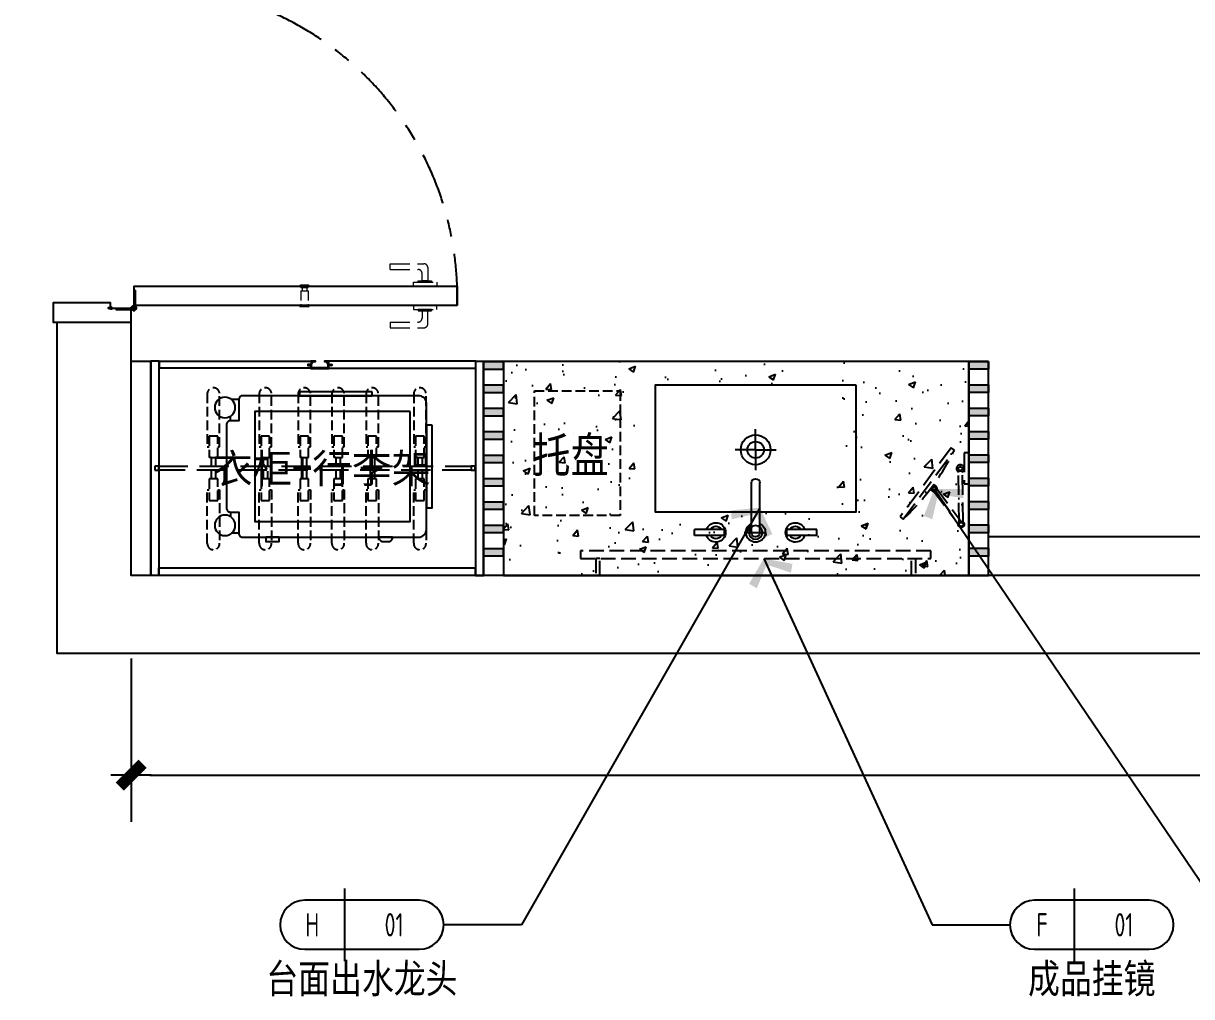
# Model space of a CAD drawing. Extents: x 220391 to 385981, y 332279 to 483868.
# Drawn here: x 223422 to 226422, y 445236 to 447735 of the extents above; entities that cross this region are included whole.
import ezdxf
from ezdxf.enums import TextEntityAlignment as Align

# ---------------------------------------------------------------- set-up
doc = ezdxf.new("R2010")
doc.units = 0
doc.header["$MEASUREMENT"] = 0
for name, pattern in [('DASH', [0.35, 0.25, -0.1]), ('DOM-虚线', [0.35, 0.25, -0.1]), ('DOM-门开启线', [0.666666, 0.333333, -0.111111, 0.111111, -0.111111]), ('家具平面底图$0$DASH', [0.35, 0.25, -0.1]), ('家具平面底图$0$DOM-虚线', [0.35, 0.25, -0.1])]:
    doc.linetypes.add(name, pattern=pattern)
for name, color, linetype in [('.', 252, 'Continuous'), ('0-索引文字', 50, 'Continuous'), ('A-门(0.18)-DOM', 60, 'Continuous'), ('A-门套(0.18)-DOM', 60, 'Continuous'), ('F-固定家具(0.25)-DOM', 2, 'Continuous'), ('F-洁具-DOM', 1, 'Continuous'), ('墙体', 4, 'Continuous')]:
    doc.layers.add(name, color=color, linetype=linetype)
doc.styles.add('DOM-romans.shx', font='dim.shx')
doc.styles.add('st', font='', dxfattribs={"width": 0.7})
doc.styles.get('st').set_extended_font_data('SimSun')
doc.dimstyles.new('DOM_DIM_1 80', dxfattribs={"dimscale": 60, "dimtxt": 1.5, "dimasz": 0.8, "dimexe": 2, "dimexo": 1.5, "dimgap": 0.6, "dimtad": 1, "dimdec": 0, "dimrnd": 5, "dimzin": 12, "dimdsep": 46, "dimtxsty": 'DOM-romans.shx', "dimblk": 'DOM_Dimension_Tick', "dimcen": 0.125, "dimclrd": 44, "dimclre": 44, "dimclrt": 50, "dimadec": 0, "dimazin": 0, "dimtfac": 1, "dimtdec": 0, "dimtix": 1, "dimtmove": 2, "dimatfit": 3, "dimldrblk": 'DOM_Leader_Arrow', "dimfxl": 0, "dimtvp": 1, "dimtolj": 1, "dimtzin": 0, "dimarcsym": 0})

# ---------------------------------------------------------------- blocks, each defined once
blk = doc.blocks.new('A$Ce5e56844')
at = {"layer": 'A-门(0.18)-DOM'}
h = blk.add_hatch(dxfattribs=at)
h.set_pattern_fill('ANSI37', color=250, scale=8.333333, angle=270, style=0)
h.set_pattern_definition([(315, (42530.9236, 241286.5118), (0.7365695637, 0.7365695637), []), (45, (42530.9236, 241286.5118), (-0.7365695637, 0.7365695637), [])])
edge = h.paths.add_edge_path()
edge.add_line((-53.6, 863.9), (-54.5, 863.9))
edge.add_line((-54.5, 863.9), (-53.6, 864.8))
edge.add_arc((-53.8, 865), 0.208, 315, 495)
edge.add_line((-53.9, 865.1), (-55.1, 863.9))
edge.add_line((-55.1, 863.9), (-55.8, 863.9))
edge.add_line((-55.8, 863.9), (-54.9, 864.8))
edge.add_arc((-55, 865), 0.208, 315, 495)
edge.add_line((-55.2, 865.1), (-56.4, 863.9))
edge.add_line((-56.4, 863.9), (-57, 863.9))
edge.add_line((-57, 863.9), (-56.1, 864.8))
edge.add_arc((-56.3, 865), 0.208, 315, 495)
edge.add_line((-56.4, 865.1), (-57.6, 863.9))
edge.add_line((-57.6, 863.9), (-57.8, 863.9))
edge.add_line((-57.8, 863.9), (-57.8, 863.1))
edge.add_line((-57.8, 863.1), (-57.6, 863.1))
edge.add_line((-57.6, 863.1), (-56.4, 861.9))
edge.add_arc((-56.3, 862.1), 0.208, 225, 302.0278)
edge.add_arc((-56.3, 862.1), 0.208, 302.0278, 374.0362)
edge.add_arc((-56.3, 862.1), 0.208, 374.0362, 405)
edge.add_line((-56.1, 862.2), (-57, 863.1))
edge.add_line((-57, 863.1), (-56.4, 863.1))
edge.add_line((-56.4, 863.1), (-55.2, 861.9))
edge.add_arc((-55, 862.1), 0.208, 225, 302.0278)
edge.add_arc((-55, 862.1), 0.208, 302.0278, 374.0362)
edge.add_arc((-55, 862.1), 0.208, 374.0362, 405)
edge.add_line((-54.9, 862.2), (-55.8, 863.1))
edge.add_line((-55.8, 863.1), (-55.1, 863.1))
edge.add_line((-55.1, 863.1), (-53.9, 861.9))
edge.add_arc((-53.8, 862.1), 0.208, 225, 302.0278)
edge.add_arc((-53.8, 862.1), 0.208, 302.0278, 374.0362)
edge.add_arc((-53.8, 862.1), 0.208, 374.0362, 405)
edge.add_line((-53.6, 862.2), (-54.5, 863.1))
edge.add_line((-54.5, 863.1), (-53.6, 863.1))
edge.add_arc((-51.1, 863.5), 2.5, 189.5941, 530.4059)
edge = h.paths.add_edge_path(flags=16)
edge.add_arc((-51.1, 863.5), 1.67, 90, 450)
h = blk.add_hatch(dxfattribs=at)
h.set_pattern_fill('ANSI37', color=250, scale=8.333333, angle=270, style=0)
h.set_pattern_definition([(315, (42530.7728, 241336.4895), (0.7365695637, 0.7365695637), []), (45, (42530.7728, 241336.4895), (-0.7365695637, 0.7365695637), [])])
edge = h.paths.add_edge_path()
edge.add_line((-53.8, 36.1), (-54.7, 36.1))
edge.add_line((-54.7, 36.1), (-53.8, 35.2))
edge.add_arc((-53.9, 35.1), 0.208, -135, 45, ccw=False)
edge.add_line((-54.1, 34.9), (-55.3, 36.1))
edge.add_line((-55.3, 36.1), (-55.9, 36.1))
edge.add_line((-55.9, 36.1), (-55, 35.2))
edge.add_arc((-55.2, 35.1), 0.208, -135, 45, ccw=False)
edge.add_line((-55.3, 34.9), (-56.5, 36.1))
edge.add_line((-56.5, 36.1), (-57.2, 36.1))
edge.add_line((-57.2, 36.1), (-56.3, 35.2))
edge.add_arc((-56.4, 35.1), 0.208, -135, 45, ccw=False)
edge.add_line((-56.6, 34.9), (-57.8, 36.1))
edge.add_line((-57.8, 36.1), (-58, 36.1))
edge.add_line((-58, 36.1), (-58, 36.9))
edge.add_line((-58, 36.9), (-57.8, 36.9))
edge.add_line((-57.8, 36.9), (-56.6, 38.1))
edge.add_arc((-56.4, 37.9), 0.208, 57.9722, 135, ccw=False)
edge.add_arc((-56.4, 37.9), 0.208, -14.0362, 57.9722, ccw=False)
edge.add_arc((-56.4, 37.9), 0.208, -45, -14.0362, ccw=False)
edge.add_line((-56.3, 37.8), (-57.2, 36.9))
edge.add_line((-57.2, 36.9), (-56.5, 36.9))
edge.add_line((-56.5, 36.9), (-55.3, 38.1))
edge.add_arc((-55.2, 37.9), 0.208, 57.9722, 135, ccw=False)
edge.add_arc((-55.2, 37.9), 0.208, -14.0362, 57.9722, ccw=False)
edge.add_arc((-55.2, 37.9), 0.208, -45, -14.0362, ccw=False)
edge.add_line((-55, 37.8), (-55.9, 36.9))
edge.add_line((-55.9, 36.9), (-55.3, 36.9))
edge.add_line((-55.3, 36.9), (-54.1, 38.1))
edge.add_arc((-53.9, 37.9), 0.208, 57.9722, 135, ccw=False)
edge.add_arc((-53.9, 37.9), 0.208, -14.0362, 57.9722, ccw=False)
edge.add_arc((-53.9, 37.9), 0.208, -45, -14.0362, ccw=False)
edge.add_line((-53.8, 37.8), (-54.7, 36.9))
edge.add_line((-54.7, 36.9), (-53.8, 36.9))
edge.add_arc((-51.3, 36.5), 2.5, -170.4059, 170.4059, ccw=False)
edge = h.paths.add_edge_path(flags=16)
edge.add_arc((-51.3, 36.5), 1.67, -90, 270, ccw=False)
at = {"layer": 'A-门(0.18)-DOM', "color": 250}
for p, q in [((-57.8, 863.9), (-57.8, 863.1)), ((-57.6, 863.9), (-57.8, 863.9)), ((-57.6, 863.1), (-57.8, 863.1)), ((-57.6, 863.9), (-56.4, 865.1)), ((-57.6, 863.1), (-56.4, 861.9)), ((-57, 863.9), (-56.1, 864.8)), ((-56.4, 863.9), (-57, 863.9)), ((-57, 863.1), (-56.1, 862.2)), ((-56.4, 863.1), (-57, 863.1)), ((-56.4, 863.9), (-55.2, 865.1)), ((-56.4, 863.1), (-55.2, 861.9)), ((-55.8, 863.9), (-54.9, 864.8)), ((-55.1, 863.9), (-55.8, 863.9)), ((-55.8, 863.1), (-54.9, 862.2)), ((-55.1, 863.1), (-55.8, 863.1)), ((-55.1, 863.9), (-53.9, 865.1)), ((-55.1, 863.1), (-53.9, 861.9)), ((-54.5, 863.9), (-53.6, 864.8)), ((-53.6, 863.9, 0), (-54.5, 863.9)), ((-53.6, 863.1, 0), (-54.5, 863.1)), ((-54.5, 863.1), (-53.6, 862.2)), ((8, 82.5), (8, 42.3)), ((10, 82.5), (8, 82.5)), ((10, 77.5), (8, 76.5)), ((10, 71.5), (8, 72.5)), ((10, 65.4), (8, 64.4)), ((10, 59.4), (8, 60.4)), ((10, 82.5), (10, 41.4)), ((-58, 36.1), (-58, 36.9)), ((-57.8, 36.9), (-58, 36.9)), ((-57.8, 36.1), (-58, 36.1)), ((-57.8, 36.9), (-56.6, 38.1)), ((-57.8, 36.1), (-56.6, 34.9)), ((-57.2, 36.9), (-56.3, 37.8)), ((-56.5, 36.9), (-57.2, 36.9)), ((-57.2, 36.1), (-56.3, 35.2)), ((-56.5, 36.1), (-57.2, 36.1)), ((-56.5, 36.9), (-55.3, 38.1)), ((-56.5, 36.1), (-55.3, 34.9)), ((-55.9, 36.9), (-55, 37.8)), ((-55.3, 36.9), (-55.9, 36.9)), ((-55.3, 36.1), (-55.9, 36.1)), ((-55.9, 36.1), (-55, 35.2)), ((-55.3, 36.9), (-54.1, 38.1)), ((-55.3, 36.1), (-54.1, 34.9)), ((-54.7, 36.9), (-53.8, 37.8)), ((-53.8, 36.9, 0), (-54.7, 36.9)), ((-53.8, 36.1, 0), (-54.7, 36.1)), ((-54.7, 36.1), (-53.8, 35.2)), ((-39.5, 35), (0.7, 35)), ((-39.5, 35), (-39.5, 33)), ((-39.5, 33), (1.6, 33)), ((-34.5, 33), (-33.5, 35)), ((-28.5, 33), (-29.5, 35)), ((-22.4, 33), (-21.4, 35)), ((-16.4, 33), (-17.4, 35)), ((15.5, 36.5, 0), (-2.5, 36.5, 0)), ((0, 33), (0, 35)), ((6.5, 45.5, 0), (6.5, 27.5, 0)), ((8, 43), (10, 43))]:
    blk.add_line(p, q, dxfattribs=at)
at = {"layer": 'A-门(0.18)-DOM', "color": 8, "linetype": 'DASH', "lineweight": 9, "ltscale": 200}
for p, q in [((665.4, 135.4), (665.4, 150.2)), ((665.4, 150.2), (751.6, 150.2)), ((665.4, 135.4), (736.9, 135.4)), ((746.9, 106.6), (746.9, 125.4)), ((761.6, 140.2), (761.6, 135.4)), ((761.6, 140.2), (761.6, 106.6)), ((761.6, 106.6), (746.9, 106.6)), ((665.4, 0.6), (665.4, -14.2)), ((665.4, 0.6), (736.9, 0.6)), ((761.6, 29.4), (746.9, 29.4)), ((746.9, 29.4), (746.9, 10.6)), ((761.6, -4.2), (761.6, 29.4)), ((761.6, -4.2), (761.6, 0.6)), ((665.4, -14.2), (751.6, -14.2))]:
    blk.add_line(p, q, dxfattribs=at)
at = {"layer": 'A-门(0.18)-DOM', "color": 8, "linetype": 'DASH', "lineweight": 9, "ltscale": 100}
for p, q in [((433, 94.2), (435.8, 96.4)), ((433, 94.2), (433, 93)), ((433, 94.2), (457, 94.2)), ((433, 93), (457, 93)), ((435.8, 96.4), (454.2, 96.4)), ((435.8, 88.9), (435.8, 93)), ((454.2, 96.4), (457, 94.2)), ((454.2, 88.9), (454.2, 93)), ((457, 94.2), (457, 93)), ((435.8, 88.9), (454.2, 88.9)), ((435.8, 81), (435.8, 43)), ((435.8, 81), (454.2, 81)), ((439, 88.9), (439, 81)), ((451, 88.9), (451, 81)), ((454.2, 81), (454.2, 43)), ((433, 43), (457, 43)), ((433, 40.6), (433, 43)), ((433, 40.6), (457, 40.6)), ((457, 40.6), (457, 43))]:
    blk.add_line(p, q, dxfattribs=at)
at = {"layer": 'A-门(0.18)-DOM', "color": 1}
blk.add_lwpolyline([(837, 43), (8, 43), (8, 93), (837, 93)], close=True, dxfattribs=at)
at = {"layer": 'A-门(0.18)-DOM', "color": 8, "linetype": 'DASH', "lineweight": 9, "ltscale": 200}
for points in [[(785, 93), (725, 93), (725, 103), (785, 103)], [(771.2, 103), (736.8, 103), (736.8, 106.6), (771.2, 106.6)], [(785, 43), (725, 43), (725, 33), (785, 33)], [(771.2, 33), (736.8, 33), (736.8, 29.4), (771.2, 29.4)]]:
    blk.add_lwpolyline(points, close=True, dxfattribs=at)
at = {"layer": 'A-门(0.18)-DOM', "color": 250}
for centre, radius in [((-51.1, 863.5, 0), 1.67), ((-51.3, 36.5, 0), 1.67), ((6.5, 36.5), 6), ((6.5, 36.5), 5)]:
    blk.add_circle(centre, radius, dxfattribs=at)
for centre, radius, start, end in [((-56.3, 865), 0.208, 315, 135), ((-56.3, 862.1), 0.208, 225, 45), ((-55, 865), 0.208, 315, 135), ((-55, 862.1), 0.208, 225, 45), ((-53.8, 865), 0.208, 315, 135), ((-53.8, 862.1), 0.208, 225, 45), ((-51.1, 863.5, 0), 2.5, 189.5941, 170.4059), ((-56.4, 37.9), 0.208, 315, 135), ((-56.4, 35.1), 0.208, 225, 45), ((-55.2, 37.9), 0.208, 315, 135), ((-55.2, 35.1), 0.208, 225, 45), ((-53.9, 37.9), 0.208, 315, 135), ((-53.9, 35.1), 0.208, 225, 45), ((-51.3, 36.5, 0), 2.5, 189.5941, 170.4059)]:
    blk.add_arc(centre, radius, start, end, dxfattribs=at)
at = {"layer": 'A-门(0.18)-DOM', "color": 250, "linetype": 'DOM-门开启线', "ltscale": 400}
blk.add_arc((40.8, 66.5, 0), 796.6, 358.3103, 92.9233, dxfattribs=at)
at = {"layer": 'A-门(0.18)-DOM', "color": 8, "linetype": 'DASH', "lineweight": 9, "ltscale": 200}
for centre, start, end in [((751.6, 140.2), 0, 90), ((736.9, 125.4), 0, 90), ((736.9, 10.6), 270, 0), ((751.6, -4.2), 270, 0)]:
    blk.add_arc(centre, 10, start, end, dxfattribs=at)
at = {"layer": 'A-门套(0.18)-DOM', "color": 1}
for points in [[(0.2, 900), (0.2, 865), (-57.8, 865), (-57.8, 865), (-57.8, 865), (-57.8, 862), (-52.8, 862), (-52.8, 850), (-199.8, 850), (-199.8, 900), (-179.8, 900)], [(0, 0), (0, 35), (-58, 35), (-58, 35), (-58, 35), (-58, 38), (-53, 38), (-53, 50), (-200, 50), (-200, 0), (-180, 0)]]:
    blk.add_lwpolyline(points, dxfattribs=at)
blk = doc.blocks.new('ehrhr')
for p, q in [((-50032, 435.5), (-50017, 435.5)), ((-50032, 435.5), (-50032, 358.5)), ((-50017, 435.5), (-50017, 358.5)), ((-50032, 358.5), (-50017, 358.5)), ((-50024.5, 289.5), (-49897.5, 289.5)), ((-50024.5, 267.5), (-49897.5, 267.5)), ((-50032, 198.5), (-50017, 198.5)), ((-50032, 198.5), (-50032, 121.5)), ((-50017, 198.5), (-50017, 121.5)), ((-50032, 121.5), (-50017, 121.5))]:
    blk.add_line(p, q)
at = {"color": 8}
blk.add_line((-50024.5, 249), (-50024.5, 303.7), dxfattribs=at)
blk.add_circle((-50024.5, 278.5), 17.5)
for centre, start, end in [((-50024.5, 380.5), 107.4898, 72.5102), ((-50024.5, 278.5), 26.2371, 333.7629), ((-50024.5, 176.5), 287.4649, 252.5351)]:
    blk.add_arc(centre, 25, start, end, dxfattribs=at)
for centre, radius, start, end in [((-50024.5, 380.5), 16, 118.0716, 241.9284), ((-50024.5, 380.5), 16, 298.0716, 61.9284), ((-50024.5, 278.5), 11, 90, 270), ((-49897.5, 278.5), 11, 270, 90), ((-50024.5, 176.5), 16, 118.0268, 241.9732), ((-50024.5, 176.5), 16, 298.0268, 61.9732)]:
    blk.add_arc(centre, radius, start, end)
blk = doc.blocks.new('家具平面底图$0$A$C24926126')
at = {"color": 250, "linetype": '家具平面底图$0$DOM-虚线', "ltscale": 100}
for p, q in [((-192.5, 15.9, 0.9), (-55, 15.9, 0.9)), ((-192.5, 15.9), (-55, 15.9)), ((-192.5, 15.9), (-55, 15.9)), ((-192.5, 15.9, 0.9), (-55, 15.9, 0.9)), ((-82.5, 11, 0.9), (-82.5, -11, 0.9)), ((-27.5, 11, 0.9), (-82.5, 11, 0.9)), ((-82.5, 11), (-82.5, -11)), ((-27.5, 11), (-82.5, 11)), ((-82.5, 11), (-82.5, -11)), ((-27.5, 11), (-82.5, 11)), ((-82.5, 11, 0.9), (-82.5, -11, 0.9)), ((-27.5, 11, 0.9), (-82.5, 11, 0.9)), ((-55, 15.9, 0.9), (-55, 11, 0.9)), ((-55, 15.9), (-55, 11)), ((-55, 15.9), (-55, 11)), ((-55, 15.9, 0.9), (-55, 11, 0.9)), ((-27.5, 5.5, 0.9), (-27.5, 11, 0.9)), ((-27.5, 5.5), (-27.5, 11)), ((-27.5, 5.5), (-27.5, 11)), ((-27.5, 5.5, 0.9), (-27.5, 11, 0.9)), ((-27.5, -5.5, 0.9), (-27.5, 5.5, 0.9)), ((-27.5, -5.5), (-27.5, 5.5)), ((27.5, 5.5), (-27.5, 5.5)), ((27.5, 5.5, 0.9), (-27.5, 5.5, 0.9)), ((-27.5, -5.5), (-27.5, 5.5)), ((27.5, 5.5), (-27.5, 5.5)), ((-27.5, -5.5, 0.9), (-27.5, 5.5, 0.9)), ((27.5, 5.5, 0.9), (-27.5, 5.5, 0.9)), ((82.5, 11, 0.9), (27.5, 11, 0.9)), ((82.5, 11), (27.5, 11)), ((27.5, 5.5), (27.5, 11)), ((27.5, 5.5, 0.9), (27.5, 11, 0.9)), ((27.5, 5.5), (27.5, 11)), ((27.5, 5.5, 0.9), (27.5, 11, 0.9)), ((27.5, 5.5), (27.5, -5.5)), ((27.5, 5.5, 0.9), (27.5, -5.5, 0.9)), ((27.5, 5.5), (27.5, -5.5)), ((27.5, 5.5, 0.9), (27.5, -5.5, 0.9)), ((55, 15.9, 0.9), (55, 11, 0.9)), ((192.5, 15.9, 0.9), (55, 15.9, 0.9)), ((55, 15.9), (55, 11)), ((192.5, 15.9), (55, 15.9)), ((82.5, -11, 0.9), (82.5, 11, 0.9)), ((82.5, -11), (82.5, 11)), ((-55, -15.8, 0.9), (-192.5, -15.8, 0.9)), ((-55, -15.8), (-192.5, -15.8)), ((-55, -15.8), (-192.5, -15.8)), ((-55, -15.8, 0.9), (-192.5, -15.8, 0.9)), ((-82.5, -11, 0.9), (-27.5, -11, 0.9)), ((-82.5, -11), (-27.5, -11)), ((-82.5, -11), (-27.5, -11)), ((-82.5, -11, 0.9), (-27.5, -11, 0.9)), ((-55, -11, 0.9), (-55, -15.8, 0.9)), ((-55, -11), (-55, -15.8)), ((-55, -11), (-55, -15.8)), ((-55, -11, 0.9), (-55, -15.8, 0.9)), ((-27.5, -11, 0.9), (-27.5, -5.5, 0.9)), ((-27.5, -11), (-27.5, -5.5)), ((27.5, -5.5), (-27.5, -5.5)), ((27.5, -5.5, 0.9), (-27.5, -5.5, 0.9)), ((-27.5, -11), (-27.5, -5.5)), ((27.5, -5.5), (-27.5, -5.5)), ((-27.5, -11, 0.9), (-27.5, -5.5, 0.9)), ((27.5, -5.5, 0.9), (-27.5, -5.5, 0.9)), ((27.5, -5.5), (27.5, -11)), ((27.5, -5.5, 0.9), (27.5, -11, 0.9)), ((27.5, -5.5), (27.5, -11)), ((27.5, -5.5, 0.9), (27.5, -11, 0.9)), ((27.5, -11, 0.9), (82.5, -11, 0.9)), ((27.5, -11), (82.5, -11)), ((55, -11, 0.9), (55, -15.8, 0.9)), ((55, -11), (55, -15.8)), ((55, -15.8, 0.9), (192.5, -15.8, 0.9)), ((55, -15.8), (192.5, -15.8))]:
    blk.add_line(p, q, dxfattribs=at)
blk.add_lwpolyline([(27.5, -11), (82.5, -11), (82.5, 11), (27.5, 11)], dxfattribs=at)
at = {"color": 250, "linetype": '家具平面底图$0$DOM-虚线', "ltscale": 100, "elevation": 0.9}
blk.add_lwpolyline([(27.5, -11), (82.5, -11), (82.5, 11), (27.5, 11)], dxfattribs=at)
at = {"color": 250, "linetype": '家具平面底图$0$DOM-虚线', "ltscale": 100}
blk.add_lwpolyline([(55, -11), (55, -15.8), (192.5, -15.8, 0.890447), (192.5, 15.9), (55, 15.9), (55, 11)], format="xyb", dxfattribs=at)
at = {"color": 250, "linetype": '家具平面底图$0$DOM-虚线', "ltscale": 100, "elevation": 0.9}
blk.add_lwpolyline([(55, -11), (55, -15.8), (192.5, -15.8, 0.890447), (192.5, 15.9), (55, 15.9), (55, 11)], format="xyb", dxfattribs=at)
at = {"color": 250, "linetype": '家具平面底图$0$DOM-虚线', "ltscale": 100}
for centre, start, end in [((-193.2, 0, 0.9), 87.4952, 272.5048), ((-193.2, 0), 87.4952, 272.5048), ((-193.2, 0), 87.4952, 272.5048), ((-193.2, 0, 0.9), 87.4952, 272.5048), ((190.7, 0, 0.9), 276.6333, 83.3667), ((190.7, 0), 276.6333, 83.3667)]:
    blk.add_arc(centre, 15.9, start, end, dxfattribs=at)
blk = doc.blocks.new('DOM_Dimension_Tick')
at = {"color": 0, "linetype": 'ByBlock'}
for p, q in [((-1.091, 0), (0, 0)), ((0, 0), (1.091, 0))]:
    blk.add_line(p, q, dxfattribs=at)
at = {"color": 0, "linetype": 'Continuous', "const_width": 0.608}
blk.add_lwpolyline([(-0.61, -0.61), (0.61, 0.61)], dxfattribs=at)
blk = doc.blocks.new('*D853')
at = {"color": 44, "lineweight": -2, "transparency": 16777216}
for p, q in [((223076.6, 448066.8), (222656.6, 448066.8)), ((222776.6, 448018.8), (222776.6, 446915.3)), ((223076.6, 446867.3), (222656.6, 446867.3))]:
    blk.add_line(p, q, dxfattribs=at)
at = {"layer": 'Defpoints', "color": 0, "transparency": 16777216}
for p in [(225459.1, 448066.8), (222776.6, 446867.3), (223699.1, 446867.3)]:
    blk.add_point(p, dxfattribs=at)
at = {"color": 44, "lineweight": -2, "transparency": 16777216, "xscale": 48, "yscale": 48, "zscale": 48}
for p, rotation in [((222776.6, 448066.8), 90), ((222776.6, 446867.3), 270)]:
    blk.add_blockref('DOM_Dimension_Tick', p, dxfattribs=dict(at, rotation=rotation))
at = {"color": 50, "transparency": 16777216, "insert": (222695.6, 447467), "char_height": 90, "attachment_point": 5, "rotation": 90, "style": 'DOM-romans.shx'}
blk.add_mtext('\\A1;1200', dxfattribs=at)
blk = doc.blocks.new('DOM_Leader_Arrow')
at = {"color": 0, "linetype": 'ByBlock'}
blk.add_line((0, 0), (-1.5, 0), dxfattribs=at)
for points in [[(-1.288, 1.003), (-0.895, 1.278), (-0.36, 0), (0, 0)], [(-1.288, -1.003), (-0.895, -1.278), (-0.36, 0), (0, 0)]]:
    blk.add_solid(points, dxfattribs=at)
blk = doc.blocks.new('*D854')
at = {"color": 44, "lineweight": -2, "transparency": 16777216}
for p, q in [((223076.6, 446867.3), (222656.6, 446867.3)), ((222776.6, 446819.3), (222776.6, 446365)), ((223076.6, 446317), (222656.6, 446317))]:
    blk.add_line(p, q, dxfattribs=at)
at = {"layer": 'Defpoints', "color": 0, "transparency": 16777216}
for p in [(223699.1, 446867.3), (222776.6, 446317), (223699.1, 446317)]:
    blk.add_point(p, dxfattribs=at)
at = {"color": 44, "lineweight": -2, "transparency": 16777216, "xscale": 48, "yscale": 48, "zscale": 48}
for p, rotation in [((222776.6, 446867.3), 90), ((222776.6, 446317), 270)]:
    blk.add_blockref('DOM_Dimension_Tick', p, dxfattribs=dict(at, rotation=rotation))
at = {"color": 50, "transparency": 16777216, "insert": (222695.6, 446592.2), "char_height": 90, "attachment_point": 5, "rotation": 90, "style": 'DOM-romans.shx'}
blk.add_mtext('\\A1;550', dxfattribs=at)
blk = doc.blocks.new('*D856')
at = {"color": 44, "lineweight": -2, "transparency": 16777216}
for p, q in [((223699.1, 446104.4), (223699.1, 445684.4)), ((229701.4, 446104.4), (229701.4, 445684.4)), ((223747.1, 445804.4), (229653.4, 445804.4))]:
    blk.add_line(p, q, dxfattribs=at)
at = {"layer": 'Defpoints', "color": 0, "transparency": 16777216}
for p in [(223699.1, 446543.5), (229701.4, 446497.5), (229701.4, 445804.4)]:
    blk.add_point(p, dxfattribs=at)
at = {"color": 44, "lineweight": -2, "transparency": 16777216, "xscale": 48, "yscale": 48, "zscale": 48, "rotation": 180}
blk.add_blockref('DOM_Dimension_Tick', (223699.1, 445804.4), dxfattribs=at)
at = {"color": 44, "lineweight": -2, "transparency": 16777216, "xscale": 48, "yscale": 48, "zscale": 48}
blk.add_blockref('DOM_Dimension_Tick', (229701.4, 445804.4), dxfattribs=at)
at = {"color": 50, "transparency": 16777216, "insert": (226700.2, 445885.4), "char_height": 90, "attachment_point": 5, "style": 'DOM-romans.shx'}
blk.add_mtext('\\A1;6000', dxfattribs=at)
blk = doc.blocks.new('A$Ca7f8b2b1')
at = {"color": 8}
for p, q in [((-31.4, 171.6), (-12.9, 171.6)), ((-10, 117), (-10, 128.9)), ((-10, -117), (-10, -128.9)), ((-31.4, -171.6), (-12.9, -171.6))]:
    blk.add_line(p, q, dxfattribs=at)
for points in [[(0, 107), (0, -107, -0.414214), (-10, -117), (-31.4, -117), (-31.4, -171.6, -0.414214), (-41.4, -181.6), (-493.1, -181.6, -0.414214), (-513.1, -161.6), (-513.1, 161.6, -0.414214), (-493.1, 181.6), (-41.4, 181.6, -0.414214), (-31.4, 171.6), (-31.4, 117), (-10, 117, -0.414214)], [(-426.3, -181.6), (-391.6, -181.6), (-391.6, -182.6, -0.414214), (-401.6, -192.6), (-416.3, -192.6, -0.414214), (-426.3, -182.6)]]:
    blk.add_lwpolyline(points, format="xyb", close=True, dxfattribs=at)
for points in [[(-374.4, 191.4), (-187.8, 191.4), (-187.8, 181.6), (-374.4, 181.6)], [(-471.2, 141), (-72.5, 141), (-72.5, -141.1), (-471.2, -141.1)], [(-527.9, 106.1), (-513.1, 106.1), (-513.1, -106.1), (-527.9, -106.1)], [(-135.5, -181.6), (-100.8, -181.6), (-100.8, -192.6), (-135.5, -192.6)]]:
    blk.add_lwpolyline(points, close=True, dxfattribs=at)
for centre in [(4, 151.3), (4, -151.3)]:
    blk.add_circle(centre, 26.4, dxfattribs=at)
blk = doc.blocks.new('A$C358C41F5')
at = {"color": 8, "linetype": 'DASH', "ltscale": 200}
for p, q in [((-24.9, -138), (-26.8, -9.4)), ((-14.9, -137.6), (-16.8, -9.3)), ((-99.4, -53.7), (-93.4, -58.2)), ((-93, -55.2), (-27.3, -142.1)), ((-90.5, -41.6), (-84.4, -46.1)), ((-85, -49.2), (-19.5, -136))]:
    blk.add_line(p, q, dxfattribs=at)
for points in [[(-168.6, -129.9), (-37.3, 46.5), (-45.3, 52.5), (-176.6, -124)], [(-12, -40), (0, -40), (0, 40), (-12, 40)]]:
    blk.add_lwpolyline(points, close=True, dxfattribs=at)
for centre, radius in [((-22, -0.7), 5), ((-89, -52.2), 4), ((-19.7, -143.8), 7.85), ((-19.7, -143.8), 5)]:
    blk.add_circle(centre, radius, dxfattribs=at)
for centre, radius, start, end in [((-579.8, 312.6), 604.1, 312.896, 333.7833), ((-22, -0.7), 10, 300.8723, 240.8723), ((-21.8, -13.6), 6.6, 41.6275, 140.117), ((-89, -52.2), 5, 37.0519, 217.0519), ((-88.9, -52.1), 7.5, 233.3397, 53.3397)]:
    blk.add_arc(centre, radius, start, end, dxfattribs=at)
blk = doc.blocks.new('DOM-立面家具标注符号-002')
blk.add_line((0, 3.1), (0, -3.1))
at = {"color": 150}
blk.add_lwpolyline([(-3.4, 2.1, 1), (-3.4, -2.1), (6.4, -2.1, 1), (6.4, 2.1)], format="xyb", close=True, dxfattribs=at)
at = {"style": 'st', "width": 0.8, "flags": 4}
blk.add_attdef('ITEM6', text='', height=2.5, dxfattribs=at).set_placement((-6, 0), align=Align.MIDDLE_RIGHT)
at = {"style": 'DOM-romans.shx', "width": 0.8}
for tag, flags, p in [('NUM1', 12, (-2.75, 0)), ('NUM2', 4, (4.25, 0)), ('NUM4', 4, (1.5, -4.6)), ('NUM5', 4, (1.5, -7.6))]:
    blk.add_attdef(tag, text='', height=2, dxfattribs=dict(at, flags=flags)).set_placement(p, align=Align.MIDDLE)
at = {"style": 'st', "width": 0.8, "flags": 4}
blk.add_attdef('NUM3', text='', height=2.5, dxfattribs=at).set_placement((9, 0), align=Align.MIDDLE_LEFT)
blk.add_attdef('NUM7', text='', height=2.5, dxfattribs=at).set_placement((1.5, -10.85), align=Align.MIDDLE_CENTER)

msp = doc.modelspace()

# ---------------------------------------------------------------- hatches: boundary and pattern name
at = {"layer": '.', "ltscale": 0.025}
h = msp.add_hatch(color=250, dxfattribs=at)
h.dxf.hatch_style = 1
edge = h.paths.add_edge_path()
edge.add_line((224156.9, 446857.1), (224159.1, 446856.4))
edge.add_arc((224159.1, 446856.5), 0.1, 252.175, 360)
edge.add_line((224159.2, 446856.5), (224159.2, 446857.1))
edge.add_line((224159.2, 446857.1), (224160.9, 446857.1))
edge.add_line((224160.9, 446857.1), (224160.9, 446849.3))
edge.add_line((224160.9, 446849.3), (224160.9, 446857.1))
edge.add_line((224160.9, 446857.1), (224160.9, 446849.3))
edge.add_line((224160.9, 446849.3), (224160.2, 446849.3))
edge.add_arc((224160.2, 446849.2), 0.1, 449.3037, 540)
edge.add_line((224160.1, 446849.2), (224160.1, 446849.1))
edge.add_arc((224160.3, 446849.1), 0.25, 540, 630)
edge.add_line((224160.3, 446848.8), (224162.1, 446848.8))
edge.add_arc((224162.1, 446849.1), 0.25, 270, 311.8702)
edge.add_arc((224162.4, 446848.7), 0.25, 450, 491.8702, ccw=False)
edge.add_line((224162.4, 446848.9), (224171.8, 446848.9))
edge.add_arc((224171.8, 446849.4), 0.5, 270, 360)
edge.add_line((224172.3, 446849.4), (224172.3, 446849.8))
edge.add_arc((224171.8, 446849.8), 0.5, 360, 450)
edge.add_line((224171.8, 446850.3), (224162.3, 446850.3))
edge.add_line((224162.3, 446850.3), (224162.3, 446851.1))
edge.add_line((224162.3, 446851.1), (224162.2, 446851.2))
edge.add_line((224162.2, 446851.2), (224162.2, 446859.8))
edge.add_arc((224165.2, 446859.8), 3, 524.6049, 540, ccw=False)
edge.add_arc((224170.8, 446858.3), 8.73, 482.8783, 524.6049, ccw=False)
edge.add_arc((224167.7, 446863.1), 3, 450, 482.8783, ccw=False)
edge.add_line((224167.7, 446866.1), (224171.8, 446866.1))
edge.add_arc((224171.8, 446866.6), 0.5, 270, 360)
edge.add_line((224172.3, 446866.6), (224172.3, 446867.1))
edge.add_arc((224171.8, 446867.1), 0.5, 360, 450)
edge.add_line((224171.8, 446867.6), (224163.5, 446867.6))
edge.add_arc((224163.5, 446868.1), 0.5, 245.6127, 270, ccw=False)
edge.add_line((224163.3, 446867.6), (224163.2, 446867.6))
edge.add_arc((224163, 446867.2), 0.5, 425.6127, 450)
edge.add_line((224163, 446867.7), (224160.3, 446867.7))
edge.add_arc((224160.3, 446867.4), 0.25, 450, 540)
edge.add_line((224160.1, 446867.4), (224160.1, 446867.4))
edge.add_arc((224160.2, 446867.4), 0.1, 180, 270)
edge.add_line((224160.2, 446867.3), (224160.9, 446867.3))
edge.add_line((224160.9, 446867.3), (224160.9, 446858))
edge.add_line((224160.9, 446858), (224159.2, 446858))
edge.add_line((224159.2, 446858), (224159.2, 446858.6))
edge.add_arc((224159.1, 446858.6), 0.1, 360, 467.825)
edge.add_line((224159.1, 446858.7), (224156.9, 446858))
edge.add_line((224156.9, 446858), (224156.9, 446858.6))
edge.add_arc((224156.8, 446858.6), 0.1, 360, 467.825)
edge.add_line((224156.8, 446858.7), (224154.7, 446858))
edge.add_line((224154.7, 446858), (224154.7, 446858.6))
edge.add_arc((224154.6, 446858.6), 0.1, 360, 467.825)
edge.add_line((224154.5, 446858.7), (224152.5, 446858.1))
edge.add_arc((224152.5, 446858), 0.1, 467.825, 540)
edge.add_line((224152.4, 446858), (224152.4, 446857.2))
edge.add_arc((224152.5, 446857.2), 0.1, 180, 252.175)
edge.add_line((224152.5, 446857.1), (224154.5, 446856.4))
edge.add_arc((224154.6, 446856.5), 0.1, 252.175, 360)
edge.add_line((224154.7, 446856.5), (224154.7, 446857.1))
edge.add_line((224154.7, 446857.1), (224156.8, 446856.4))
edge.add_arc((224156.8, 446856.5), 0.1, 252.175, 360)
edge.add_line((224156.9, 446856.5), (224156.9, 446857.1))
h = msp.add_hatch(color=250, dxfattribs=at)
h.dxf.hatch_style = 1
edge = h.paths.add_edge_path()
edge.add_arc((224213.8, 446858), 0.1, 360, 432.175)
edge.add_line((224213.9, 446858.1), (224211.8, 446858.7))
edge.add_arc((224211.8, 446858.6), 0.1, 432.175, 540)
edge.add_line((224211.7, 446858.6), (224211.7, 446858))
edge.add_line((224211.7, 446858), (224209.5, 446858.7))
edge.add_arc((224209.5, 446858.6), 0.1, 432.175, 540)
edge.add_line((224209.4, 446858.6), (224209.4, 446858))
edge.add_line((224209.4, 446858), (224207.2, 446858.7))
edge.add_arc((224207.2, 446858.6), 0.1, 432.175, 540)
edge.add_line((224207.1, 446858.6), (224207.1, 446858))
edge.add_line((224207.1, 446858), (224205.4, 446858))
edge.add_line((224205.4, 446858), (224205.4, 446867.3))
edge.add_line((224205.4, 446867.3), (224206.2, 446867.3))
edge.add_arc((224206.2, 446867.4), 0.1, 270, 360)
edge.add_line((224206.3, 446867.4), (224206.3, 446867.4))
edge.add_arc((224206, 446867.4), 0.25, 360, 450)
edge.add_line((224206, 446867.7), (224203.3, 446867.7))
edge.add_arc((224203.3, 446867.2), 0.5, 450, 474.3873)
edge.add_line((224203.1, 446867.6), (224203.1, 446867.6))
edge.add_arc((224202.8, 446868.1), 0.5, 270, 294.3873, ccw=False)
edge.add_line((224202.8, 446867.6), (224195.6, 446867.6))
edge.add_arc((224195.6, 446867.1), 0.5, 450, 540)
edge.add_line((224195.1, 446867.1), (224195.1, 446866.6))
edge.add_arc((224195.6, 446866.6), 0.5, 540, 630)
edge.add_line((224195.6, 446866.1), (224198.7, 446866.1))
edge.add_arc((224198.7, 446863.1), 3, 417.1217, 450, ccw=False)
edge.add_arc((224195.6, 446858.3), 8.73, 375.3951, 417.1217, ccw=False)
edge.add_arc((224201.1, 446859.8), 3, 360, 375.3951, ccw=False)
edge.add_line((224204.1, 446859.8), (224204.1, 446851.2))
edge.add_line((224204.1, 446851.2), (224204, 446851.1))
edge.add_line((224204, 446851.1), (224204, 446850.3))
edge.add_line((224204, 446850.3), (224174.2, 446850.3))
edge.add_arc((224174.2, 446849.8), 0.5, 450, 540)
edge.add_line((224173.7, 446849.8), (224173.7, 446849.4))
edge.add_arc((224174.2, 446849.4), 0.5, 540, 630)
edge.add_line((224174.2, 446848.9), (224203.9, 446848.9))
edge.add_arc((224203.9, 446848.7), 0.25, 408.1298, 450, ccw=False)
edge.add_arc((224204.2, 446849.1), 0.25, 228.1298, 270)
edge.add_line((224204.2, 446848.8), (224206, 446848.8))
edge.add_arc((224206, 446849.1), 0.25, 270, 360)
edge.add_line((224206.3, 446849.1), (224206.3, 446849.2))
edge.add_arc((224206.2, 446849.2), 0.1, 360, 450.6963)
edge.add_line((224206.2, 446849.3), (224205.4, 446849.3))
edge.add_line((224205.4, 446849.3), (224205.4, 446857.1))
edge.add_line((224205.4, 446857.1), (224207.1, 446857.1))
edge.add_line((224207.1, 446857.1), (224207.1, 446856.5))
edge.add_arc((224207.2, 446856.5), 0.1, 180, 287.825)
edge.add_line((224207.2, 446856.4), (224209.4, 446857.1))
edge.add_line((224209.4, 446857.1), (224209.4, 446856.5))
edge.add_arc((224209.5, 446856.5), 0.1, 180, 287.825)
edge.add_line((224209.5, 446856.4), (224211.7, 446857.1))
edge.add_line((224211.7, 446857.1), (224211.7, 446856.5))
edge.add_arc((224211.8, 446856.5), 0.1, 180, 287.825)
edge.add_line((224211.8, 446856.4), (224213.9, 446857.1))
edge.add_arc((224213.8, 446857.2), 0.1, 287.825, 360)
edge.add_line((224213.9, 446857.2), (224213.9, 446858))
at = {"layer": '.'}
h = msp.add_hatch(color=8, dxfattribs=at)
h.dxf.hatch_style = 1
h.paths.add_polyline_path([(224654.1, 446866.3), (224654.1, 446846.3), (224604.1, 446846.3), (224604.1, 446866.3)])
h = msp.add_hatch(dxfattribs=at)
h.set_pattern_fill('AR-CONC', color=8, scale=25)
h.set_pattern_definition([(50, (238576.71, 446512.29), (179.315, -15.688), [18.75, -206.25]), (355, (238576.7, 446512.29), (-34.6878, 188.048), [15, -165]), (100.4514, (238591.65, 446510.98), (144.6272, 172.36), [15.935, -175.2855]), (46.1842, (238576.7, 446562.29), (266.8103, -41.3798), [28.125, -309.375]), (96.6356, (238598.94, 446558.84), (233.6655, 243.5297), [23.9026, -262.9284]), (351.1842, (238576.7, 446562.3), (233.6655, 243.5297), [22.5, -247.5]), (21, (238601.71, 446549.79), (149.2268, -100.6547), [18.75, -206.25]), (326, (238601.7, 446549.79), (60.8288, 181.2875), [15, -165]), (71.4514, (238614.14, 446541.4), (210.0556, 80.6328), [15.935, -175.2855]), (37.5, (238576.71, 446512.29), (3.03996, 83.22346), [0, -163, 0, -167.5, 0, -165.625]), (7.5, (238576.71, 446512.29), (65.7674, 98.6029), [0, -95.5, 0, -159.25, 0, -63.125]), (327.5, (238520.96, 446512.29), (133.4556, -5.63872), [0, -62.5, 0, -195, 0, -258.75]), (317.5, (238495.96, 446512.29), (145.7965, 25.0262), [0, -81.25, 0, -129.5, 0, -183.75])])
h.paths.add_polyline_path([(224995.2, 446806.3), (224995.2, 446479.8), (225509.8, 446479.8), (225509.8, 446806.3)], flags=16)
h.paths.add_polyline_path([(225850, 446866.9), (224654.9, 446866.9), (224654.9, 446317), (225850, 446317)])
h = msp.add_hatch(color=8, dxfattribs=at)
h.dxf.hatch_style = 1
h.paths.add_polyline_path([(225900, 446866.9), (225900, 446846.9), (225850, 446846.9), (225850, 446866.9)])
h = msp.add_hatch(color=8, dxfattribs=at)
h.dxf.hatch_style = 1
h.paths.add_polyline_path([(224654.1, 446806.4), (224654.1, 446786.4), (224604.1, 446786.4), (224604.1, 446806.4)])
h = msp.add_hatch(color=8, dxfattribs=at)
h.dxf.hatch_style = 1
h.paths.add_polyline_path([(225900, 446806.9), (225900, 446786.9), (225850, 446786.9), (225850, 446806.9)])
h = msp.add_hatch(color=8, dxfattribs=at)
h.dxf.hatch_style = 1
h.paths.add_polyline_path([(224654.1, 446746.4), (224654.1, 446726.4), (224604.1, 446726.4), (224604.1, 446746.4)])
h = msp.add_hatch(color=8, dxfattribs=at)
h.dxf.hatch_style = 1
h.paths.add_polyline_path([(225900, 446746.9), (225900, 446726.9), (225850, 446726.9), (225850, 446746.9)])
h = msp.add_hatch(color=8, dxfattribs=at)
h.dxf.hatch_style = 1
h.paths.add_polyline_path([(224654.1, 446686.4), (224654.1, 446666.4), (224604.1, 446666.4), (224604.1, 446686.4)])
h = msp.add_hatch(color=8, dxfattribs=at)
h.dxf.hatch_style = 1
h.paths.add_polyline_path([(225900, 446686.9), (225900, 446666.9), (225850, 446666.9), (225850, 446686.9)])
h = msp.add_hatch(color=8, dxfattribs=at)
h.dxf.hatch_style = 1
h.paths.add_polyline_path([(224654.1, 446626.4), (224654.1, 446606.4), (224604.1, 446606.4), (224604.1, 446626.4)])
h = msp.add_hatch(color=8, dxfattribs=at)
h.dxf.hatch_style = 1
h.paths.add_polyline_path([(225900, 446626.9), (225900, 446606.9), (225850, 446606.9), (225850, 446626.9)])
h = msp.add_hatch(color=8, dxfattribs=at)
h.dxf.hatch_style = 1
h.paths.add_polyline_path([(224654.1, 446566.4), (224654.1, 446546.4), (224604.1, 446546.4), (224604.1, 446566.4)])
h = msp.add_hatch(color=8, dxfattribs=at)
h.dxf.hatch_style = 1
h.paths.add_polyline_path([(225900, 446566.9), (225900, 446546.9), (225850, 446546.9), (225850, 446566.9)])
h = msp.add_hatch(color=8, dxfattribs=at)
h.dxf.hatch_style = 1
h.paths.add_polyline_path([(224654.1, 446506.4), (224654.1, 446486.4), (224604.1, 446486.4), (224604.1, 446506.4)])
h = msp.add_hatch(color=8, dxfattribs=at)
h.dxf.hatch_style = 1
h.paths.add_polyline_path([(225900, 446506.9), (225900, 446486.9), (225850, 446486.9), (225850, 446506.9)])
h = msp.add_hatch(color=8, dxfattribs=at)
h.dxf.hatch_style = 1
h.paths.add_polyline_path([(224654.1, 446446.4), (224654.1, 446426.4), (224604.1, 446426.4), (224604.1, 446446.4)])
h = msp.add_hatch(color=8, dxfattribs=at)
h.dxf.hatch_style = 1
h.paths.add_polyline_path([(225900, 446446.9), (225900, 446426.9), (225850, 446426.9), (225850, 446446.9)])
h = msp.add_hatch(color=8, dxfattribs=at)
h.dxf.hatch_style = 1
h.paths.add_polyline_path([(224654.1, 446386.4), (224654.1, 446366.4), (224604.1, 446366.4), (224604.1, 446386.4)])
h = msp.add_hatch(color=8, dxfattribs=at)
h.dxf.hatch_style = 1
h.paths.add_polyline_path([(225900, 446386.9), (225900, 446366.9), (225850, 446366.9), (225850, 446386.9)])

# ---------------------------------------------------------------- linework, layer by layer
at = {"color": 4}
msp.add_line((223509.1, 446967.3), (223699.1, 446967.3), dxfattribs=at)
at = {"color": 1, "ltscale": 0.025}
msp.add_line((224205.4, 446858), (224205.4, 446867.3), dxfattribs=at)
msp.add_line((224205.4, 446858), (224205.4, 446867.3), dxfattribs=at)
at = {"color": 1}
for p, q in [((224604.1, 446316.5), (224604.1, 446866.3)), ((225850, 446317), (225850, 446866.9))]:
    msp.add_line(p, q, dxfattribs=at)
at = {"color": 8}
for q in [(225302.5, 446692.4), (225250, 446639.9), (225302.5, 446587.4), (225355, 446639.9)]:
    msp.add_line((225302.5, 446639.9), q, dxfattribs=at)
at = {"color": 8, "linetype": '家具平面底图$0$DASH', "ltscale": 300}
for p, q in [((223769.9, 446597.4), (224572.4, 446597.4)), ((224572.4, 446587.4), (223769.9, 446587.4))]:
    msp.add_line(p, q, dxfattribs=at)
at = {"color": 4}
for points in [[(229901.4, 447394.3), (229901.4, 446117), (223509.1, 446117), (223509.1, 446967.3)], [(229701.4, 447394.3), (229701.4, 446317), (223699.1, 446317), (223699.1, 446967.3)]]:
    msp.add_lwpolyline(points, dxfattribs=at)
at = {"color": 1}
for points in [[(223699.1, 446867.3), (223749.9, 446867.3), (223749.9, 446317), (223699.1, 446317)], [(224604.1, 446867.3), (224654.9, 446867.3), (224654.9, 446317), (224604.1, 446317)], [(224654.1, 446866.3), (224654.1, 446846.3), (224604.1, 446846.3), (224604.1, 446866.3)], [(225850, 446866.9), (224654.9, 446866.9), (224654.9, 446317), (225850, 446317)], [(225900, 446866.9), (225850, 446866.9), (225850, 446317), (225900, 446317)], [(225900, 446866.9), (225900, 446846.9), (225850, 446846.9), (225850, 446866.9)], [(225900, 446866.9), (225850, 446866.9), (225850, 446317), (225900, 446317)], [(224654.1, 446806.4), (224654.1, 446786.4), (224604.1, 446786.4), (224604.1, 446806.4)], [(225559.8, 446806.3), (225559.8, 446479.8), (225045.2, 446479.8), (225045.2, 446806.3)], [(225900, 446806.9), (225900, 446786.9), (225850, 446786.9), (225850, 446806.9)], [(224654.1, 446746.4), (224654.1, 446726.4), (224604.1, 446726.4), (224604.1, 446746.4)], [(225900, 446746.9), (225900, 446726.9), (225850, 446726.9), (225850, 446746.9)], [(224654.1, 446686.4), (224654.1, 446666.4), (224604.1, 446666.4), (224604.1, 446686.4)], [(225900, 446686.9), (225900, 446666.9), (225850, 446666.9), (225850, 446686.9)], [(224654.1, 446626.4), (224654.1, 446606.4), (224604.1, 446606.4), (224604.1, 446626.4)], [(225900, 446626.9), (225900, 446606.9), (225850, 446606.9), (225850, 446626.9)], [(224654.1, 446566.4), (224654.1, 446546.4), (224604.1, 446546.4), (224604.1, 446566.4)], [(225900, 446566.9), (225900, 446546.9), (225850, 446546.9), (225850, 446566.9)], [(224654.1, 446506.4), (224654.1, 446486.4), (224604.1, 446486.4), (224604.1, 446506.4)], [(225900, 446506.9), (225900, 446486.9), (225850, 446486.9), (225850, 446506.9)], [(224654.1, 446446.4), (224654.1, 446426.4), (224604.1, 446426.4), (224604.1, 446446.4)], [(225900, 446446.9), (225900, 446426.9), (225850, 446426.9), (225850, 446446.9)], [(225900, 446417), (229701.4, 446417), (229701.4, 446317), (225900, 446317)], [(224654.1, 446386.4), (224654.1, 446366.4), (224604.1, 446366.4), (224604.1, 446386.4)], [(225900, 446386.9), (225900, 446366.9), (225850, 446366.9), (225850, 446386.9)]]:
    msp.add_lwpolyline(points, close=True, dxfattribs=at)
at = {"color": 2, "ltscale": 0.025}
for points in [[(223749.9, 446867.9), (223769.9, 446867.9), (223769.9, 446317), (223749.9, 446317)], [(223771.6, 446867.3), (224160.9, 446867.3), (224160.9, 446858.8), (224152.4, 446858.8), (224152.4, 446856.3), (224160.9, 446856.3), (224160.9, 446849.3), (223771.6, 446849.3)], [(224584.1, 446867.3), (224604.1, 446867.3), (224604.1, 446316.5), (224584.1, 446316.5)], [(223769.9, 446317), (223769.9, 446337), (224582.4, 446337), (224582.4, 446317)]]:
    msp.add_lwpolyline(points, close=True, dxfattribs=at)
at = {"color": 1, "ltscale": 0.025}
for points in [[(224156.9, 446857.1), (224159.1, 446856.4, 0.508564), (224159.2, 446856.5), (224159.2, 446857.1), (224160.9, 446857.1), (224160.9, 446849.3), (224160.9, 446857.1), (224160.9, 446849.3), (224160.2, 446849.3, 0.417777), (224160.1, 446849.2), (224160.1, 446849.1, 0.414214), (224160.3, 446848.8), (224162.1, 446848.8, 0.184754), (224162.3, 446848.9, -0.184753), (224162.4, 446848.9), (224171.8, 446848.9, 0.414214), (224172.3, 446849.4), (224172.3, 446849.8, 0.414214), (224171.8, 446850.3), (224162.3, 446850.3), (224162.3, 446851.1), (224162.2, 446851.2), (224162.2, 446859.8, -0.067275), (224162.4, 446860.6, -0.184105), (224166, 446865.6, -0.144451), (224167.7, 446866.1), (224171.8, 446866.1, 0.414214), (224172.3, 446866.6), (224172.3, 446867.1, 0.414214), (224171.8, 446867.6), (224163.5, 446867.6, -0.106813), (224163.3, 446867.6), (224163.2, 446867.6, 0.106813), (224163, 446867.7), (224160.3, 446867.7, 0.414214), (224160.1, 446867.4), (224160.1, 446867.4, 0.414214), (224160.2, 446867.3), (224160.9, 446867.3), (224160.9, 446858), (224159.2, 446858), (224159.2, 446858.6, 0.508564), (224159.1, 446858.7), (224156.9, 446858), (224156.9, 446858.6, 0.508564), (224156.8, 446858.7), (224154.7, 446858), (224154.7, 446858.6, 0.508564), (224154.5, 446858.7), (224152.5, 446858.1, 0.325764), (224152.4, 446858), (224152.4, 446857.2, 0.325764), (224152.5, 446857.1), (224154.5, 446856.4, 0.508564), (224154.7, 446856.5), (224154.7, 446857.1), (224156.8, 446856.4, 0.508564), (224156.9, 446856.5)], [(224213.9, 446858, 0.325764), (224213.9, 446858.1), (224211.8, 446858.7, 0.508564), (224211.7, 446858.6), (224211.7, 446858), (224209.5, 446858.7, 0.508564), (224209.4, 446858.6), (224209.4, 446858), (224207.2, 446858.7, 0.508564), (224207.1, 446858.6), (224207.1, 446858), (224205.4, 446858), (224205.4, 446867.3), (224206.2, 446867.3, 0.414214), (224206.3, 446867.4), (224206.3, 446867.4, 0.414214), (224206, 446867.7), (224203.3, 446867.7, 0.106813), (224203.1, 446867.6), (224203.1, 446867.6, -0.106813), (224202.8, 446867.6), (224195.6, 446867.6, 0.414214), (224195.1, 446867.1), (224195.1, 446866.6, 0.414214), (224195.6, 446866.1), (224198.7, 446866.1, -0.144451), (224200.3, 446865.6, -0.184105), (224204, 446860.6, -0.067275), (224204.1, 446859.8), (224204.1, 446851.2), (224204, 446851.1), (224204, 446850.3), (224174.2, 446850.3, 0.414214), (224173.7, 446849.8), (224173.7, 446849.4, 0.414214), (224174.2, 446848.9), (224203.9, 446848.9, -0.184753), (224204.1, 446848.9, 0.184754), (224204.2, 446848.8), (224206, 446848.8, 0.414214), (224206.3, 446849.1), (224206.3, 446849.2, 0.417777), (224206.2, 446849.3), (224205.4, 446849.3), (224205.4, 446857.1), (224207.1, 446857.1), (224207.1, 446856.5, 0.508564), (224207.2, 446856.4), (224209.4, 446857.1), (224209.4, 446856.5, 0.508564), (224209.5, 446856.4), (224211.7, 446857.1), (224211.7, 446856.5, 0.508564), (224211.8, 446856.4), (224213.9, 446857.1, 0.325764), (224213.9, 446857.2)]]:
    msp.add_lwpolyline(points, format="xyb", close=True, dxfattribs=at)
at = {"color": 2, "ltscale": 0.025}
msp.add_lwpolyline([(224584.1, 446849.3), (224584.1, 446867.3), (224205.4, 446867.3), (224205.4, 446858.8), (224213.9, 446858.8), (224213.9, 446856.3), (224205.4, 446856.3), (224205.4, 446849.3), (224205.4, 446857.1), (224205.4, 446849.3), (224584.1, 446849.3)], dxfattribs=at)
at = {"color": 8, "linetype": '家具平面底图$0$DASH', "ltscale": 300}
for points in [[(223769.9, 446597.4), (223759.9, 446597.4), (223759.9, 446587.4), (223769.9, 446587.4)], [(224582.4, 446597.4), (224572.4, 446597.4), (224572.4, 446587.4), (224582.4, 446587.4)]]:
    msp.add_lwpolyline(points, close=True, dxfattribs=at)
at = {"color": 8}
for radius in [38.3, 21.2]:
    msp.add_circle((225302.5, 446639.9), radius, dxfattribs=at)
at = {"color": 4}
for p in [(224604.1, 446856.4), (225850, 446856.9), (224604.1, 446836.4), (225850, 446836.9), (224604.1, 446806.4), (225850, 446806.9), (224604.1, 446746.4), (225850, 446746.9), (224604.1, 446686.4), (225850, 446687), (224604.1, 446626.4), (225850, 446627), (224604.1, 446566.4), (225850, 446567), (224604.1, 446506.4), (225850, 446507), (224604.1, 446446.5), (225850, 446447), (224604.1, 446386.5), (225850, 446387)]:
    msp.add_point(p, dxfattribs=at)
at = {"layer": 'F-洁具-DOM', "color": 8, "linetype": 'DOM-虚线', "ltscale": 150}
msp.add_line((225702.5, 446317), (224902.5, 446317), dxfattribs=at)
at = {"layer": 'F-洁具-DOM', "color": 8, "linetype": 'DOM-虚线', "ltscale": 100}
msp.add_lwpolyline([(224734.9, 446470.8), (224734.9, 446790.8), (224954.9, 446790.8), (224954.9, 446470.8)], close=True, dxfattribs=at)
at = {"layer": 'F-洁具-DOM', "color": 8, "linetype": 'DOM-虚线', "ltscale": 150}
for points in [[(225752.5, 446360.5), (225752.5, 446380.5), (224852.5, 446380.5), (224852.5, 446360.5)], [(224892.5, 446317), (224902.5, 446317), (224902.5, 446360.5), (224892.5, 446360.5)], [(225712.5, 446317), (225702.5, 446317), (225702.5, 446360.5), (225712.5, 446360.5)]]:
    msp.add_lwpolyline(points, close=True, dxfattribs=at)

# ---------------------------------------------------------------- block references
at = {"color": 8, "rotation": 90.00000000000001}
for p in [(223910.4, 446592.4), (224043.7, 446592.4), (224143.6, 446592.4), (224230.4, 446592.4), (224318, 446592.4), (224440.4, 446592.4)]:
    msp.add_blockref('家具平面底图$0$A$C24926126', p, dxfattribs=at)
at = {"color": 4, "xscale": -1}
msp.add_blockref('A$Ca7f8b2b1', (223943.9, 446597.1), dxfattribs=at)
at = {"layer": '0-索引文字'}
ref = msp.add_blockref('DOM-立面家具标注符号-002', (224246.6, 445420.3), dxfattribs=dict(at, xscale=30, yscale=30, zscale=30))
ref.add_attrib('NUM1', 'H', dxfattribs={"layer": '0', "height": 60, "style": 'DOM-romans.shx', "width": 0.8}).set_placement((224164.1, 445420.3), align=Align.MIDDLE)
ref.add_attrib('NUM2', '01', dxfattribs={"layer": '0', "height": 60, "style": 'DOM-romans.shx', "width": 0.8}).set_placement((224374.1, 445420.3), align=Align.MIDDLE)
ref.add_attrib('NUM7', '台面出水龙头', dxfattribs={"layer": '0', "height": 75, "style": 'st', "width": 0.8}).set_placement((224291.6, 445282.3), align=Align.MIDDLE_CENTER)
ref = msp.add_blockref('DOM-立面家具标注符号-002', (226120.5, 445420.3), dxfattribs=dict(at, xscale=30, yscale=30, zscale=30))
ref.add_attrib('NUM1', 'F', dxfattribs={"layer": '0', "height": 60, "style": 'DOM-romans.shx', "width": 0.8}).set_placement((226038, 445420.3), align=Align.MIDDLE)
ref.add_attrib('NUM2', '01', dxfattribs={"layer": '0', "height": 60, "style": 'DOM-romans.shx', "width": 0.8}).set_placement((226248, 445420.3), align=Align.MIDDLE)
ref.add_attrib('NUM7', '成品挂镜', dxfattribs={"layer": '0', "height": 75, "style": 'st', "width": 0.8}).set_placement((226165.5, 445282.3), align=Align.MIDDLE_CENTER)
at = {"layer": 'F-固定家具(0.25)-DOM', "xscale": -1, "rotation": 270}
msp.add_blockref('ehrhr', (225024, 496452.1), dxfattribs=at)
at = {"layer": 'F-洁具-DOM'}
msp.add_blockref('A$C358C41F5', (225850, 446592), dxfattribs=at)
at = {"layer": '墙体'}
msp.add_blockref('A$Ce5e56844', (223699.1, 446967.3), dxfattribs=at)

# ---------------------------------------------------------------- texts
at = {"color": 50, "insert": (224189.2, 446587.4), "char_height": 74.7, "attachment_point": 5, "style": 'DOM-romans.shx'}
msp.add_mtext('\\A1;{\\fSimSun|b0|i0|c134|p2;衣柜+行李架}', dxfattribs=at)
at = {"layer": '0-索引文字', "style": 'st', "width": 0.8}
msp.add_attdef('托盘', text='', height=90, dxfattribs=at).set_placement((224827.3, 446626.3), align=Align.MIDDLE_CENTER)

# ---------------------------------------------------------------- dimensions: what is measured, and where the dimension line sits
at = {"color": 4}
for base, p1, p2, angle, picture, middle in [((222776.5859, 446867.2965), (225459.079, 448066.7872), (223699.079, 446867.2965), 90, '*D853', (222695.5859, 447467.0418)), ((222776.6, 446317), (223699.1, 446867.3), (223699.1, 446317), 90, '*D854', (222695.6, 446592.2)), ((229701.4, 445804.4), (223699.1, 446543.5), (229701.4, 446497.5), 180, '*D856', (226700.2, 445885.4))]:
    dim = msp.add_linear_dim(base=base, p1=p1, p2=p2, angle=angle, dimstyle='DOM_DIM_1 80', dxfattribs=at)
    dim.commit()
    dim.dimension.update_dxf_attribs({"geometry": picture, "text_midpoint": middle})

# ---------------------------------------------------------------- leaders
for points in [[(225761.2, 446539.8), (226519.2, 445420.3), (226719.2, 445420.3)], [(225313.5, 446491.1), (224701.6, 445420.3), (224501.6, 445420.3)], [(225323.5, 446360.5), (225755.5, 445420.3), (225955.5, 445420.3)]]:
    msp.add_leader(points, dimstyle='DOM_DIM_1 80', override={"dimgap": 0.6, "dimtad": 0}, dxfattribs=at)

doc.saveas('drawing.dxf')
